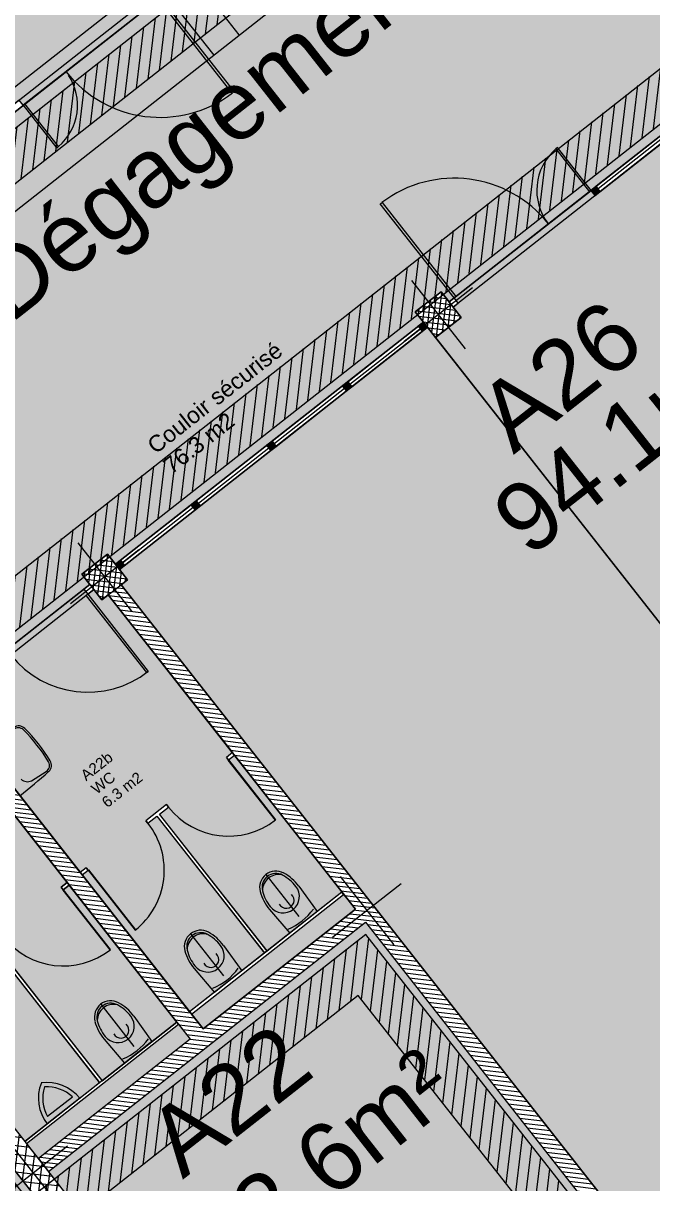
# Model space of a CAD drawing. Header units: metres. Extents: x 2540421 to 2540539, y 1181212 to 1181315.
# Drawn here: x 2540499.53 to 2540505.31, y 1181273.78 to 1181284.43 of the extents above; entities that cross this region are included whole.
import ezdxf
from ezdxf.enums import TextEntityAlignment as Align

# ---------------------------------------------------------------- set-up
doc = ezdxf.new("R2010")
doc.units = ezdxf.units.M
doc.header["$LTSCALE"] = 5080
doc.linetypes.add('STYLE_01', pattern=[0.136032, 0.068016, -0.068016])
doc.layers.get('0').update_dxf_attribs({"lineweight": 20})
for name, color, linetype in [('A1I41---E-(appareils_sanitaires)', 7, 'Continuous'), ('Axe batim.', 7, 'Continuous'), ('Z2-texte', 7, 'Continuous')]:
    doc.layers.add(name, color=color, linetype=linetype)
for name, color, linetype, lineweight in [('CLOISONS', 7, 'Continuous', 20), ('Detection incendie', 7, 'Continuous', 20), ('HEIG-PORTES', 130, 'Continuous', 20), ('HEIG-ROOM', 160, 'Continuous', 20), ('L_GENDE', 7, 'Continuous', 20), ('MURS_ET_PILIERS', 7, 'Continuous', 20), ('PORTES', 7, 'Continuous', 20), ('Surface', 7, 'Continuous', 20), ('TRAITILL_S', 7, 'Continuous', 20), ('TRAME-MUR', 7, 'Continuous', 20), ('Z-contour', 7, 'Continuous', 20), ('Z-couleur', 7, 'Continuous', 20)]:
    doc.layers.add(name, color=color, linetype=linetype, lineweight=lineweight)
doc.styles.add('GENERATED_STYLE_1', font='arial.ttf')
doc.styles.get("Standard").update_dxf_attribs({"font": 'arial.ttf', "height": 63})
pattern_1 = [(173.1665272, (2540473.31468, 1180204.514543), (0.004759362, 0.0397158466), [])]
pattern_2 = [(83.166527, (2540443.393077, 1181174.026504), (-0.04728668, 0.005666615), []), (173.166527, (2540443.393077, 1181174.026504), (-0.005666615, -0.04728668), [])]
pattern_3 = [(83.166527, (2540446.29578, 1180766.048435), (-0.09457336, 0.01133323), [])]

# ---------------------------------------------------------------- blocks, each defined once
blk = doc.blocks.new('A22b_WC_13', base_point=(684.148, 827.037))
at = {"linetype": 'Continuous', "lineweight": 0, "flags": 1}
for tag in ['ROOM_AREA', 'ROOM_PERIM', 'ROOM_WALLS_SURF', 'ROOM_DOORS_SURF', 'ROOM_WINDS_SURF', 'ROOM_BASELEV', 'ROOM_HEIGHT', 'ROOM_NET_AREA', 'ROOM_REDUCED_AREA', 'ROOM_VOLUME']:
    blk.add_attdef(tag, text='', height=2, dxfattribs=at).set_placement((684.148, 826.465), align=Align.BOTTOM_LEFT)
at = {"layer": 'Z2-texte', "style": 'GENERATED_STYLE_1'}
for tag, p in [('ROOM_NAME', (684.148, 826.884)), ('ROOM_NUMBER', (684.148, 826.727)), ('ROOM_CALC_AREA', (684.148, 826.57))]:
    blk.add_attdef(tag, text='', height=0.1, dxfattribs=at).set_placement(p, align=Align.BOTTOM_LEFT)
blk = doc.blocks.new('_Couloir sécurisé_14', base_point=(686.497, 830.438))
at = {"linetype": 'Continuous', "lineweight": 0, "flags": 1}
for tag in ['ROOM_NAME', 'ROOM_AREA', 'ROOM_PERIM', 'ROOM_WALLS_SURF', 'ROOM_DOORS_SURF', 'ROOM_WINDS_SURF', 'ROOM_BASELEV', 'ROOM_HEIGHT', 'ROOM_NET_AREA', 'ROOM_REDUCED_AREA', 'ROOM_VOLUME']:
    blk.add_attdef(tag, text='', height=2, dxfattribs=at).set_placement((686.497, 829.866), align=Align.BOTTOM_LEFT)
at = {"layer": 'Z2-texte', "style": 'GENERATED_STYLE_1'}
for tag, p in [('ROOM_NUMBER', (686.497, 829.973)), ('ROOM_CALC_AREA', (686.497, 829.737))]:
    blk.add_attdef(tag, text='', height=0.15, dxfattribs=at).set_placement(p, align=Align.BOTTOM_LEFT)

msp = doc.modelspace()

# ---------------------------------------------------------------- hatches: boundary and pattern name
at = {"layer": 'CLOISONS', "linetype": 'Continuous', "lineweight": 18}
for points in [[(2540504.79, 1181282.85), (2540504.837, 1181282.887), (2540504.8, 1181282.935), (2540504.753, 1181282.897)], [(2540503.212, 1181281.686), (2540503.164, 1181281.649), (2540503.201, 1181281.602), (2540503.249, 1181281.639)], [(2540502.516, 1181281.139), (2540502.469, 1181281.102), (2540502.506, 1181281.055), (2540502.553, 1181281.092)], [(2540502.469, 1181281.102), (2540502.516, 1181281.139), (2540502.553, 1181281.092), (2540502.506, 1181281.055)], [(2540501.82, 1181280.592), (2540501.773, 1181280.555), (2540501.81, 1181280.508), (2540501.857, 1181280.545)], [(2540501.773, 1181280.555), (2540501.82, 1181280.592), (2540501.857, 1181280.545), (2540501.81, 1181280.508)], [(2540501.124, 1181280.046), (2540501.077, 1181280.009), (2540501.114, 1181279.961), (2540501.161, 1181279.998)], [(2540501.077, 1181280.009), (2540501.124, 1181280.046), (2540501.161, 1181279.998), (2540501.114, 1181279.961)], [(2540500.381, 1181279.462), (2540500.428, 1181279.499), (2540500.465, 1181279.452), (2540500.418, 1181279.414)]]:
    msp.add_hatch(color=256, dxfattribs=at).paths.add_polyline_path(points, flags=0)
at = {"layer": 'Detection incendie', "linetype": 'Continuous', "lineweight": 0}
h = msp.add_hatch(dxfattribs=at)
h.set_pattern_fill('ANSI31', color=161, scale=0.03, angle=38.1665, style=0)
h.set_pattern_definition(pattern_3)
h.paths.add_polyline_path([(2540494.39, 1181280.813), (2540497.278, 1181277.138), (2540512.158, 1181288.833), (2540509.915, 1181291.687), (2540496.858, 1181281.424), (2540496.197, 1181282.265), (2540494.374, 1181280.833)])
h.paths.add_polyline_path([(2540494.936, 1181280.765), (2540497.345, 1181277.7), (2540511.596, 1181288.9), (2540509.848, 1181291.125), (2540496.791, 1181280.862), (2540496.129, 1181281.704)], flags=16)
h = msp.add_hatch(dxfattribs=at)
h.set_pattern_fill('ANSI31', color=2, scale=0.03, angle=38.1665, style=0)
h.set_pattern_definition(pattern_3)
h.paths.add_polyline_path([(2540485.717, 1181285.752), (2540500.519, 1181266.92), (2540501.421, 1181267.629), (2540502.703, 1181265.998), (2540501.941, 1181265.399), (2540504.054, 1181262.711), (2540512.723, 1181269.524), (2540510.618, 1181272.203), (2540506.507, 1181268.972), (2540505.881, 1181269.77), (2540504.204, 1181268.452), (2540504.795, 1181267.699), (2540504.448, 1181267.426), (2540501.504, 1181271.172), (2540504.606, 1181273.611), (2540502.681, 1181276.061), (2540499.579, 1181273.623), (2540488.393, 1181287.855)])
h.paths.add_polyline_path([(2540486.279, 1181285.685), (2540500.586, 1181267.481), (2540501.488, 1181268.19), (2540503.265, 1181265.93), (2540502.503, 1181265.331), (2540504.122, 1181263.272), (2540512.161, 1181269.591), (2540510.55, 1181271.641), (2540506.44, 1181268.411), (2540505.813, 1181269.208), (2540504.765, 1181268.385), (2540505.357, 1181267.632), (2540504.381, 1181266.864), (2540500.942, 1181271.239), (2540504.045, 1181273.678), (2540502.613, 1181275.499), (2540499.512, 1181273.061), (2540488.325, 1181287.293)], flags=16)
at = {"layer": 'TRAME-MUR', "linetype": 'Continuous', "lineweight": 20}
h = msp.add_hatch(dxfattribs=at)
h.set_pattern_fill('ANSI37', color=256, scale=0.015, angle=38.1665, style=0)
h.set_pattern_definition(pattern_2)
h.paths.add_polyline_path([(2540503.323, 1181281.545), (2540503.559, 1181281.73), (2540503.373, 1181281.966), (2540503.137, 1181281.781)], flags=0)
h = msp.add_hatch(dxfattribs=at)
h.set_pattern_fill('ANSI37', color=256, scale=0.015, angle=38.1665, style=0)
h.set_pattern_definition(pattern_2)
h.paths.add_polyline_path([(2540500.257, 1181279.135), (2540500.492, 1181279.32), (2540500.307, 1181279.556), (2540500.071, 1181279.371)], flags=0)
at = {"layer": 'TRAME-MUR', "lineweight": 18}
h = msp.add_hatch(dxfattribs=at)
h.set_pattern_fill('_BRIQUE_CIMENT', color=256, angle=38.1665, style=0, pattern_type=2)
h.set_pattern_definition(pattern_1)
h.paths.add_polyline_path([(2540500.433, 1181279.274), (2540500.315, 1181279.181), (2540504.703, 1181273.599), (2540504.914, 1181273.574)], flags=0)
h = msp.add_hatch(dxfattribs=at)
h.set_pattern_fill('_BRIQUE_CIMENT', color=256, angle=38.1665, style=0, pattern_type=2)
h.set_pattern_definition(pattern_1)
h.paths.add_polyline_path([(2540501.187, 1181275.192), (2540498.941, 1181278.05), (2540498.823, 1181277.957), (2540501.069, 1181275.099)], flags=0)
h = msp.add_hatch(dxfattribs=at)
h.set_pattern_fill('_BETON_ARME', color=256, angle=38.1665, style=0, pattern_type=2)
h.set_pattern_definition([(83.166527, (2540473.31468, 1180204.51454), (-0.0794316915, 0.0095187237), []), (173.166527, (2540473.31468, 1180204.51454), (0.0095187237, 0.0794316915), [])])
h.paths.add_polyline_path([(2540497.217, 1181277.127), (2540497.028, 1181276.979), (2540500.007, 1181273.19), (2540500.196, 1181273.338)], flags=0)
h = msp.add_hatch(dxfattribs=at)
h.set_pattern_fill('_BRIQUE_CIMENT', color=256, angle=38.1665, style=0, pattern_type=2)
h.set_pattern_definition(pattern_1)
h.paths.add_polyline_path([(2540502.586, 1181276.292), (2540499.674, 1181274.002), (2540499.766, 1181273.884), (2540502.679, 1181276.174)], flags=0)
at = {"layer": 'Z-couleur', "linetype": 'Continuous', "lineweight": 20, "true_color": 0xffd1ff}
for points in [[(2540497.838, 1181282.576), (2540490.855, 1181291.46), (2540493.796, 1181293.771), (2540493.922, 1181293.61), (2540494.056, 1181293.715), (2540493.929, 1181293.876), (2540496.87, 1181296.187), (2540503.853, 1181287.303), (2540503.794, 1181287.257), (2540503.868, 1181287.163), (2540501.037, 1181284.938), (2540500.963, 1181285.032), (2540500.727, 1181284.847), (2540500.802, 1181284.753), (2540500.754, 1181284.715), (2540500.791, 1181284.668), (2540499.533, 1181283.68), (2540499.496, 1181283.727), (2540497.971, 1181282.528), (2540497.897, 1181282.622)], [(2540506.561, 1181269.463), (2540503.935, 1181272.804), (2540504.914, 1181273.574), (2540500.433, 1181279.274), (2540500.492, 1181279.32), (2540500.418, 1181279.414), (2540503.249, 1181281.639), (2540503.312, 1181281.559), (2540506.938, 1181276.945), (2540507.174, 1181277.131), (2540506.988, 1181277.367), (2540506.752, 1181277.181), (2540503.323, 1181281.545), (2540503.559, 1181281.73), (2540503.522, 1181281.777), (2540503.484, 1181281.824), (2540503.532, 1181281.862), (2540503.495, 1181281.909), (2540504.753, 1181282.897), (2540504.79, 1181282.85), (2540506.315, 1181284.049), (2540506.389, 1181283.955), (2540506.448, 1181284.001), (2540513.554, 1181274.96)]]:
    msp.add_hatch(color=7, dxfattribs=at).paths.add_polyline_path(points)
at = {"layer": 'Z-couleur', "linetype": 'Continuous', "lineweight": 20}
for color, points in [(2, [(2540494.922, 1181279.902), (2540494.993, 1181279.958), (2540494.918, 1181280.052), (2540497.772, 1181282.295), (2540497.847, 1181282.201), (2540498.082, 1181282.386), (2540498.008, 1181282.481), (2540500.839, 1181284.705), (2540500.913, 1181284.611), (2540501.149, 1181284.796), (2540501.074, 1181284.891), (2540503.905, 1181287.115), (2540503.979, 1181287.021), (2540504.215, 1181287.206), (2540504.141, 1181287.301), (2540506.971, 1181289.525), (2540507.045, 1181289.431), (2540507.281, 1181289.616), (2540507.207, 1181289.711), (2540509.841, 1181291.781), (2540509.915, 1181291.687), (2540510.104, 1181291.835), (2540511.154, 1181290.498), (2540511.217, 1181290.548), (2540512.329, 1181289.132), (2540512.266, 1181289.083), (2540512.328, 1181289.004), (2540512.14, 1181288.856), (2540512.214, 1181288.762), (2540509.58, 1181286.692), (2540509.506, 1181286.786), (2540509.27, 1181286.601), (2540509.344, 1181286.506), (2540509.297, 1181286.469), (2540506.514, 1181284.282), (2540506.44, 1181284.376), (2540506.204, 1181284.191), (2540506.278, 1181284.096), (2540503.447, 1181281.872), (2540503.373, 1181281.966), (2540503.137, 1181281.781), (2540503.212, 1181281.686), (2540500.381, 1181279.462), (2540500.307, 1181279.556), (2540500.071, 1181279.371), (2540500.145, 1181279.276), (2540499.119, 1181278.47), (2540497.291, 1181277.033), (2540497.217, 1181277.127), (2540497.146, 1181277.072), (2540497.085, 1181277.15), (2540497.037, 1181277.113), (2540495.925, 1181278.529), (2540495.972, 1181278.566)]), (40, [(2540498.956, 1181278.03), (2540499.29, 1181278.293), (2540499.176, 1181278.438), (2540499.42, 1181278.63), (2540499.383, 1181278.677), (2540500.09, 1181279.233), (2540500.127, 1181279.186), (2540500.182, 1181279.229), (2540500.257, 1181279.135), (2540500.315, 1181279.181), (2540501.456, 1181277.731), (2540501.401, 1181277.687), (2540501.419, 1181277.664), (2540501.474, 1181277.707), (2540502.463, 1181276.449), (2540501.775, 1181275.908), (2540500.786, 1181277.166), (2540500.869, 1181277.231), (2540500.85, 1181277.255), (2540500.662, 1181277.106), (2540500.68, 1181277.083), (2540500.763, 1181277.148), (2540501.751, 1181275.89), (2540501.063, 1181275.349), (2540500.075, 1181276.607), (2540500.13, 1181276.65), (2540500.111, 1181276.674), (2540500.056, 1181276.631)]), (40, [(2540499.55, 1181274.159), (2540500.236, 1181274.699), (2540499.229, 1181275.98), (2540499.333, 1181276.062), (2540499.351, 1181276.038), (2540499.271, 1181275.975), (2540500.259, 1181274.717), (2540500.945, 1181275.256), (2540499.957, 1181276.514), (2540499.902, 1181276.471), (2540499.883, 1181276.495), (2540499.938, 1181276.538), (2540498.838, 1181277.937), (2540498.504, 1181277.675), (2540498.39, 1181277.82), (2540498.091, 1181277.585), (2540498.054, 1181277.633), (2540497.346, 1181277.076), (2540497.383, 1181277.029), (2540497.328, 1181276.986)]), (131, [(2540499.766, 1181273.884), (2540502.679, 1181276.174), (2540504.703, 1181273.599), (2540501.79, 1181271.309), (2540501.357, 1181271.86), (2540501.365, 1181271.866), (2540501.341, 1181271.897), (2540501.144, 1181271.743), (2540500.032, 1181273.158), (2540500.228, 1181273.313), (2540500.204, 1181273.344), (2540500.196, 1181273.338)])]:
    msp.add_hatch(color=color, dxfattribs=at).paths.add_polyline_path(points)
h = msp.add_hatch(color=2, dxfattribs=at)
h.paths.add_polyline_path([(2540484.714, 1181286.773), (2540486.203, 1181284.878), (2540486.455, 1181285.076), (2540486.64, 1181284.84), (2540486.404, 1181284.655), (2540486.219, 1181284.891), (2540486.203, 1181284.878), (2540491.765, 1181277.802), (2540492.016, 1181278), (2540492.201, 1181277.764), (2540491.966, 1181277.579), (2540491.78, 1181277.815), (2540491.765, 1181277.802), (2540491.95, 1181277.566), (2540491.895, 1181277.523), (2540494.119, 1181274.693), (2540494.426, 1181274.934), (2540494.611, 1181274.698), (2540494.376, 1181274.512), (2540494.19, 1181274.748), (2540494.175, 1181274.736), (2540495.843, 1181272.613), (2540496.094, 1181272.811), (2540499.617, 1181268.33), (2540499.381, 1181268.144), (2540499.196, 1181268.38), (2540499.313, 1181268.473), (2540496.162, 1181272.482), (2540496.044, 1181272.39), (2540495.859, 1181272.626), (2540495.844, 1181272.612), (2540500.477, 1181266.717), (2540501.421, 1181267.458), (2540502.41, 1181266.2), (2540504.32, 1181267.702), (2540497.028, 1181276.979), (2540497.099, 1181277.035), (2540494.875, 1181279.865), (2540494.804, 1181279.81), (2540487.568, 1181289.016)])
h.paths.add_polyline_path([(2540497.459, 1181273.502), (2540497.695, 1181273.687), (2540501.032, 1181269.442), (2540500.796, 1181269.257)], flags=16)
h = msp.add_hatch(color=131, dxfattribs=at)
h.paths.add_polyline_path([(2540499.674, 1181274.002), (2540499.565, 1181274.14), (2540500.961, 1181275.237), (2540501.069, 1181275.099)])
h.paths.add_polyline_path([(2540501.187, 1181275.192), (2540501.079, 1181275.329), (2540502.478, 1181276.429), (2540502.586, 1181276.292)])

# ---------------------------------------------------------------- linework, layer by layer
at = {"layer": 'A1I41---E-(appareils_sanitaires)', "lineweight": 18}
for p, q in [((2540499.61, 1181277.472), (2540499.745, 1181277.558)), ((2540501.763, 1181276.611), (2540502.067, 1181276.224)), ((2540502.066, 1181276.503), (2540502.235, 1181276.27)), ((2540501.796, 1181276.291), (2540501.983, 1181276.072)), ((2540501.071, 1181276.067), (2540501.375, 1181275.68)), ((2540501.374, 1181275.96), (2540501.543, 1181275.726)), ((2540501.104, 1181275.747), (2540501.291, 1181275.528)), ((2540500.246, 1181275.419), (2540500.55, 1181275.032)), ((2540500.549, 1181275.311), (2540500.717, 1181275.077)), ((2540500.279, 1181275.098), (2540500.466, 1181274.879)), ((2540499.988, 1181274.567), (2540499.758, 1181274.387))]:
    msp.add_line(p, q, dxfattribs=at)
for centre, radius, start, end in [((2540499.49, 1181277.894), 0.065, 45.1106, 134.1851), ((2540499.492, 1181277.897), 0.0796, 45.1106, 124.3308), ((2540498.447, 1181276.847), 1.543, 31.2224, 45.1106), ((2540498.447, 1181276.847), 1.561, 31.2224, 45.1106), ((2540499.711, 1181277.613), 0.065, 302.148, 31.2224), ((2540499.714, 1181277.615), 0.0796, 312.0023, 31.2224), ((2540496.321, 1181281.383), 5.149, 308.1665, 312.0023), ((2540499.573, 1181277.548), 0.0839, 226.3549, 295.6465), ((2540501.856, 1181276.493), 0.15, 61.552, 194.781), ((2540501.856, 1181276.493), 0.128, 61.552, 194.781), ((2540501.881, 1181276.462), 0.149, 77.3207, 179.0124), ((2540501.727, 1181276.256), 0.398, 38.1665, 61.552), ((2540501.727, 1181276.256), 0.42, 36.1211, 61.552), ((2540502.117, 1181276.562), 0.42, 194.781, 220.2119), ((2540502.117, 1181276.562), 0.398, 194.781, 218.1665), ((2540501.922, 1181276.409), 0.15, 218.1665, 38.1665), ((2540501.95, 1181276.374), 0.0728, 207.7291, 48.7401), ((2540501.763, 1181276.611), 0.541, 292.2211, 324.1119), ((2540501.164, 1181275.949), 0.15, 61.552, 194.781), ((2540501.164, 1181275.949), 0.128, 61.552, 194.781), ((2540501.189, 1181275.918), 0.149, 77.3207, 179.0124), ((2540501.035, 1181275.712), 0.398, 38.1665, 61.552), ((2540501.035, 1181275.712), 0.42, 36.1211, 61.552), ((2540501.425, 1181276.018), 0.42, 194.781, 220.2119), ((2540501.425, 1181276.018), 0.398, 194.781, 218.1665), ((2540501.23, 1181275.865), 0.15, 218.1665, 38.1665), ((2540501.258, 1181275.83), 0.0728, 207.7291, 48.7401), ((2540501.071, 1181276.067), 0.541, 292.2211, 324.1119), ((2540500.338, 1181275.301), 0.15, 61.552, 194.781), ((2540500.338, 1181275.301), 0.128, 61.552, 194.781), ((2540500.363, 1181275.269), 0.149, 77.3207, 179.0124), ((2540500.21, 1181275.063), 0.398, 38.1665, 61.552), ((2540500.21, 1181275.063), 0.42, 36.1211, 61.552), ((2540500.405, 1181275.216), 0.15, 218.1665, 38.1665), ((2540500.599, 1181275.369), 0.42, 194.781, 220.2119), ((2540500.599, 1181275.369), 0.398, 194.781, 218.1665), ((2540500.432, 1181275.181), 0.0728, 207.7291, 48.7401), ((2540500.246, 1181275.419), 0.541, 292.2211, 324.1119), ((2540500.053, 1181274.555), 0.38, 158.1665, 218.1665), ((2540499.754, 1181274.32), 0.38, 38.1665, 98.1665), ((2540500.053, 1181274.555), 0.34, 162.1519, 209.7076), ((2540499.754, 1181274.32), 0.34, 46.6254, 94.1812)]:
    msp.add_arc(centre, radius, start, end, dxfattribs=at)
at = {"layer": 'Axe batim.', "color": 250, "linetype": 'Continuous', "lineweight": 0}
for p, q in [((2540503.663, 1181282.003), (2540503.034, 1181281.508)), ((2540503.101, 1181282.07), (2540503.595, 1181281.441)), ((2540500.035, 1181279.66), (2540500.529, 1181279.031)), ((2540500.596, 1181279.593), (2540499.967, 1181279.098)), ((2540502.445, 1181276.594), (2540502.939, 1181275.965)), ((2540503.006, 1181276.526), (2540502.377, 1181276.032)), ((2540499.94, 1181274.116), (2540499.311, 1181273.622)), ((2540499.378, 1181274.184), (2540499.873, 1181273.555))]:
    msp.add_line(p, q, dxfattribs=at)
at = {"layer": 'CLOISONS', "linetype": 'Continuous', "lineweight": 18}
for p, q in [((2540505.492, 1181283.478), (2540504.8, 1181282.935)), ((2540505.51, 1181283.455), (2540504.818, 1181282.911)), ((2540505.529, 1181283.431), (2540504.837, 1181282.887)), ((2540504.753, 1181282.897), (2540504.8, 1181282.935)), ((2540504.8, 1181282.935), (2540504.753, 1181282.897)), ((2540504.765, 1181282.882), (2540504.753, 1181282.897)), ((2540504.753, 1181282.897), (2540504.79, 1181282.85)), ((2540504.79, 1181282.85), (2540504.765, 1181282.882)), ((2540504.837, 1181282.887), (2540504.79, 1181282.85)), ((2540504.79, 1181282.85), (2540504.837, 1181282.887)), ((2540504.8, 1181282.935), (2540504.806, 1181282.927)), ((2540504.837, 1181282.887), (2540504.8, 1181282.935)), ((2540504.831, 1181282.895), (2540504.837, 1181282.887)), ((2540503.212, 1181281.686), (2540503.164, 1181281.649)), ((2540503.249, 1181281.639), (2540503.212, 1181281.686)), ((2540502.516, 1181281.139), (2540503.164, 1181281.649)), ((2540502.534, 1181281.116), (2540503.183, 1181281.626)), ((2540502.553, 1181281.092), (2540503.201, 1181281.602)), ((2540503.164, 1181281.649), (2540503.201, 1181281.602)), ((2540503.201, 1181281.602), (2540503.249, 1181281.639)), ((2540502.516, 1181281.139), (2540502.469, 1181281.102)), ((2540502.469, 1181281.102), (2540502.516, 1181281.139)), ((2540502.553, 1181281.092), (2540502.516, 1181281.139)), ((2540502.516, 1181281.139), (2540502.553, 1181281.092)), ((2540501.82, 1181280.592), (2540502.469, 1181281.102)), ((2540501.838, 1181280.569), (2540502.487, 1181281.079)), ((2540501.857, 1181280.545), (2540502.506, 1181281.055)), ((2540502.469, 1181281.102), (2540502.506, 1181281.055)), ((2540502.506, 1181281.055), (2540502.469, 1181281.102)), ((2540502.506, 1181281.055), (2540502.553, 1181281.092)), ((2540502.553, 1181281.092), (2540502.506, 1181281.055)), ((2540501.124, 1181280.046), (2540501.773, 1181280.555)), ((2540501.143, 1181280.022), (2540501.791, 1181280.532)), ((2540501.161, 1181279.998), (2540501.81, 1181280.508)), ((2540501.82, 1181280.592), (2540501.773, 1181280.555)), ((2540501.773, 1181280.555), (2540501.82, 1181280.592)), ((2540501.773, 1181280.555), (2540501.81, 1181280.508)), ((2540501.81, 1181280.508), (2540501.773, 1181280.555)), ((2540501.81, 1181280.508), (2540501.857, 1181280.545)), ((2540501.857, 1181280.545), (2540501.81, 1181280.508)), ((2540501.857, 1181280.545), (2540501.82, 1181280.592)), ((2540501.82, 1181280.592), (2540501.857, 1181280.545)), ((2540500.428, 1181279.499), (2540501.077, 1181280.009)), ((2540500.447, 1181279.475), (2540501.096, 1181279.985)), ((2540500.465, 1181279.452), (2540501.114, 1181279.961)), ((2540501.124, 1181280.046), (2540501.077, 1181280.009)), ((2540501.077, 1181280.009), (2540501.124, 1181280.046)), ((2540501.077, 1181280.009), (2540501.114, 1181279.961)), ((2540501.114, 1181279.961), (2540501.077, 1181280.009)), ((2540501.114, 1181279.961), (2540501.161, 1181279.998)), ((2540501.161, 1181279.998), (2540501.114, 1181279.961)), ((2540501.161, 1181279.998), (2540501.124, 1181280.046)), ((2540501.124, 1181280.046), (2540501.161, 1181279.998)), ((2540500.381, 1181279.462), (2540500.428, 1181279.499)), ((2540500.418, 1181279.414), (2540500.381, 1181279.462)), ((2540500.465, 1181279.452), (2540500.418, 1181279.414)), ((2540500.428, 1181279.499), (2540500.465, 1181279.452)), ((2540501.456, 1181277.731), (2540501.401, 1181277.687)), ((2540501.474, 1181277.707), (2540501.456, 1181277.731)), ((2540501.419, 1181277.664), (2540501.401, 1181277.687)), ((2540501.407, 1181277.679), (2540501.401, 1181277.687)), ((2540501.401, 1181277.687), (2540501.419, 1181277.664)), ((2540501.419, 1181277.664), (2540501.413, 1181277.672)), ((2540501.419, 1181277.664), (2540501.474, 1181277.707)), ((2540500.85, 1181277.255), (2540500.662, 1181277.106)), ((2540500.786, 1181277.166), (2540500.869, 1181277.231)), ((2540500.869, 1181277.231), (2540500.85, 1181277.255)), ((2540500.856, 1181277.247), (2540500.85, 1181277.255)), ((2540500.85, 1181277.255), (2540500.869, 1181277.231)), ((2540500.869, 1181277.231), (2540500.863, 1181277.239)), ((2540500.68, 1181277.083), (2540500.662, 1181277.106)), ((2540500.668, 1181277.099), (2540500.662, 1181277.106)), ((2540500.662, 1181277.106), (2540500.68, 1181277.083)), ((2540500.68, 1181277.083), (2540500.674, 1181277.091)), ((2540500.68, 1181277.083), (2540500.763, 1181277.148)), ((2540500.763, 1181277.148), (2540501.751, 1181275.891)), ((2540501.774, 1181275.909), (2540500.786, 1181277.166)), ((2540500.111, 1181276.674), (2540500.056, 1181276.631)), ((2540500.13, 1181276.65), (2540500.111, 1181276.674)), ((2540500.117, 1181276.666), (2540500.111, 1181276.674)), ((2540500.111, 1181276.674), (2540500.13, 1181276.65)), ((2540500.13, 1181276.65), (2540500.124, 1181276.658)), ((2540500.056, 1181276.631), (2540500.075, 1181276.607)), ((2540500.075, 1181276.607), (2540500.13, 1181276.65)), ((2540499.938, 1181276.538), (2540499.883, 1181276.495)), ((2540499.902, 1181276.471), (2540499.883, 1181276.495)), ((2540499.889, 1181276.487), (2540499.883, 1181276.495)), ((2540499.883, 1181276.495), (2540499.902, 1181276.471)), ((2540499.902, 1181276.471), (2540499.896, 1181276.479)), ((2540499.902, 1181276.471), (2540499.957, 1181276.514)), ((2540499.957, 1181276.514), (2540499.938, 1181276.538)), ((2540499.229, 1181275.98), (2540500.235, 1181274.699)), ((2540500.259, 1181274.718), (2540499.271, 1181275.975))]:
    msp.add_line(p, q, dxfattribs=at)
at = {"layer": 'CLOISONS', "lineweight": 18}
for p, q in [((2540503.249, 1181281.639), (2540503.212, 1181281.686)), ((2540500.418, 1181279.414), (2540500.381, 1181279.462)), ((2540502.463, 1181276.449), (2540501.063, 1181275.349)), ((2540502.478, 1181276.429), (2540502.463, 1181276.449)), ((2540501.079, 1181275.329), (2540502.478, 1181276.429)), ((2540502.235, 1181276.27), (2540501.983, 1181276.072)), ((2540501.543, 1181275.726), (2540501.291, 1181275.528)), ((2540501.063, 1181275.349), (2540501.079, 1181275.329)), ((2540500.945, 1181275.256), (2540499.55, 1181274.159)), ((2540499.565, 1181274.14), (2540500.961, 1181275.237)), ((2540500.961, 1181275.237), (2540500.945, 1181275.256)), ((2540500.717, 1181275.077), (2540500.466, 1181274.879)), ((2540500.053, 1181274.555), (2540499.754, 1181274.32)), ((2540499.55, 1181274.159), (2540499.565, 1181274.14)), ((2540499.674, 1181274.002), (2540499.766, 1181273.884))]:
    msp.add_line(p, q, dxfattribs=at)
at = {"layer": 'CLOISONS', "color": 9, "linetype": 'Continuous', "lineweight": 18}
for p, q in [((2540501.751, 1181275.891), (2540501.774, 1181275.909)), ((2540500.235, 1181274.699), (2540500.259, 1181274.718))]:
    msp.add_line(p, q, dxfattribs=at)
at = {"layer": 'Detection incendie', "color": 161, "linetype": 'Continuous', "lineweight": 20, "flags": 128}
for points in [[(2540494.39, 1181280.813), (2540497.278, 1181277.138), (2540512.158, 1181288.833), (2540509.915, 1181291.687), (2540496.858, 1181281.424), (2540496.197, 1181282.265), (2540494.374, 1181280.833), (2540494.39, 1181280.813)], [(2540494.936, 1181280.765), (2540497.345, 1181277.7), (2540511.596, 1181288.9), (2540509.848, 1181291.125), (2540496.791, 1181280.862), (2540496.129, 1181281.704)]]:
    msp.add_lwpolyline(points, close=True, dxfattribs=at)
at = {"layer": 'Detection incendie', "color": 2, "linetype": 'Continuous', "lineweight": 20, "flags": 128}
msp.add_lwpolyline([(2540485.717, 1181285.752), (2540500.519, 1181266.92), (2540501.421, 1181267.629), (2540502.703, 1181265.998), (2540501.941, 1181265.399), (2540504.054, 1181262.711), (2540512.723, 1181269.524), (2540510.618, 1181272.203), (2540506.507, 1181268.972), (2540505.881, 1181269.77), (2540504.204, 1181268.452), (2540504.795, 1181267.699), (2540504.448, 1181267.426), (2540501.504, 1181271.172), (2540504.606, 1181273.611), (2540502.681, 1181276.061), (2540499.579, 1181273.623), (2540488.393, 1181287.855), (2540485.717, 1181285.752)], dxfattribs=at)
msp.add_lwpolyline([(2540486.279, 1181285.685), (2540500.586, 1181267.481), (2540501.488, 1181268.19), (2540503.265, 1181265.93), (2540502.503, 1181265.331), (2540504.122, 1181263.272), (2540512.161, 1181269.591), (2540510.55, 1181271.641), (2540506.44, 1181268.411), (2540505.813, 1181269.208), (2540504.765, 1181268.385), (2540505.357, 1181267.632), (2540504.381, 1181266.864), (2540500.942, 1181271.239), (2540504.045, 1181273.678), (2540502.613, 1181275.499), (2540499.512, 1181273.061), (2540488.325, 1181287.293)], close=True, dxfattribs=at)
at = {"layer": 'HEIG-PORTES', "linetype": 'Continuous', "lineweight": 20}
for p, q in [((2540501.455, 1181283.791), (2540500.776, 1181284.656)), ((2540500.791, 1181284.668), (2540501.471, 1181283.803)), ((2540499.858, 1181283.299), (2540499.549, 1181283.692)), ((2540499.533, 1181283.68), (2540499.842, 1181283.286)), ((2540499.842, 1181283.286), (2540499.858, 1181283.299)), ((2540504.444, 1181283.291), (2540504.428, 1181283.278)), ((2540504.428, 1181283.278), (2540504.737, 1181282.885)), ((2540504.753, 1181282.897), (2540504.444, 1181283.291)), ((2540504.737, 1181282.885), (2540504.753, 1181282.897)), ((2540502.815, 1181282.774), (2540502.831, 1181282.786)), ((2540503.495, 1181281.909), (2540502.815, 1181282.774)), ((2540502.831, 1181282.786), (2540503.51, 1181281.921)), ((2540503.51, 1181281.921), (2540503.495, 1181281.909))]:
    msp.add_line(p, q, dxfattribs=at)
at = {"layer": 'HEIG-PORTES', "linetype": 'Continuous', "lineweight": 18}
for p, q in [((2540500.112, 1181279.173), (2540500.668, 1181278.466)), ((2540500.127, 1181279.186), (2540500.683, 1181278.478))]:
    msp.add_line(p, q, dxfattribs=at)
at = {"layer": 'HEIG-PORTES', "flags": 128}
msp.add_lwpolyline([(2540500.668, 1181278.466), (2540500.683, 1181278.478)], dxfattribs=at)
at = {"layer": 'HEIG-PORTES', "linetype": 'Continuous', "lineweight": 20}
for centre, radius, start, end in [((2540499.533, 1181283.68), 0.5, 310.4571, 33.5775), ((2540500.791, 1181284.668), 1.1, 218.1665, 307.2681), ((2540504.753, 1181282.897), 0.5, 130.4571, 218.1665), ((2540503.495, 1181281.909), 1.1, 38.1665, 127.2681)]:
    msp.add_arc(centre, radius, start, end, dxfattribs=at)
at = {"layer": 'HEIG-PORTES', "linetype": 'Continuous', "lineweight": 18}
msp.add_arc((2540500.127, 1181279.186), 0.9, 218.1665, 308.1665, dxfattribs=at)
at = {"layer": 'HEIG-ROOM', "flags": 128}
for points in [[(2540497.971, 1181282.528), (2540497.897, 1181282.622), (2540497.838, 1181282.576), (2540490.843, 1181291.476), (2540496.857, 1181296.203), (2540503.853, 1181287.303), (2540503.794, 1181287.257), (2540503.868, 1181287.163), (2540501.037, 1181284.938), (2540500.963, 1181285.032), (2540500.727, 1181284.847), (2540500.802, 1181284.753)], [(2540488.328, 1181288.049), (2540485.474, 1181285.806), (2540491.95, 1181277.566), (2540491.895, 1181277.523), (2540494.119, 1181274.693), (2540494.175, 1181274.736), (2540495.843, 1181272.613), (2540496.094, 1181272.811), (2540496.28, 1181272.575), (2540497.695, 1181273.687), (2540501.032, 1181269.442), (2540500.796, 1181269.257), (2540499.152, 1181271.348), (2540498.142, 1181270.206), (2540499.617, 1181268.33), (2540499.365, 1181268.132), (2540500.477, 1181266.717), (2540501.421, 1181267.458), (2540502.41, 1181266.2), (2540504.32, 1181267.702), (2540497.028, 1181276.979), (2540497.099, 1181277.035), (2540494.875, 1181279.865), (2540494.804, 1181279.81)], [(2540506.448, 1181284.001), (2540506.389, 1181283.955), (2540506.315, 1181284.049), (2540503.484, 1181281.824), (2540503.559, 1181281.73), (2540503.323, 1181281.545), (2540503.249, 1181281.639), (2540500.418, 1181279.414), (2540500.492, 1181279.32), (2540500.433, 1181279.274), (2540504.914, 1181273.574), (2540503.935, 1181272.804), (2540506.561, 1181269.463), (2540513.554, 1181274.96)], [(2540501.187, 1181275.192), (2540502.586, 1181276.292), (2540500.315, 1181279.181), (2540500.257, 1181279.135), (2540500.182, 1181279.229), (2540499.176, 1181278.438), (2540499.29, 1181278.293), (2540498.956, 1181278.03)], [(2540497.328, 1181276.986), (2540498.39, 1181277.82), (2540498.504, 1181277.675), (2540498.838, 1181277.937), (2540501.069, 1181275.099), (2540499.674, 1181274.002)], [(2540502.679, 1181276.174), (2540504.703, 1181273.599), (2540501.79, 1181271.309), (2540499.766, 1181273.884)]]:
    msp.add_lwpolyline(points, close=True, dxfattribs=at)
msp.add_lwpolyline([(2540500.839, 1181284.705), (2540498.008, 1181282.481), (2540498.082, 1181282.386), (2540497.847, 1181282.201), (2540497.772, 1181282.295), (2540494.918, 1181280.052), (2540494.993, 1181279.958), (2540494.922, 1181279.902), (2540497.146, 1181277.072), (2540497.217, 1181277.127), (2540497.291, 1181277.033), (2540500.145, 1181279.276), (2540500.071, 1181279.371), (2540500.307, 1181279.556), (2540500.381, 1181279.462), (2540503.212, 1181281.686), (2540503.137, 1181281.781), (2540503.373, 1181281.966), (2540503.447, 1181281.872), (2540506.278, 1181284.096)], dxfattribs=at)
at = {"layer": 'MURS_ET_PILIERS', "lineweight": 18}
for p, q in [((2540504.914, 1181273.574), (2540500.433, 1181279.274)), ((2540500.315, 1181279.181), (2540502.586, 1181276.292)), ((2540501.187, 1181275.192), (2540498.941, 1181278.05)), ((2540498.823, 1181277.957), (2540501.069, 1181275.099)), ((2540500.196, 1181273.338), (2540497.217, 1181277.127)), ((2540497.028, 1181276.979), (2540500.007, 1181273.19)), ((2540502.586, 1181276.292), (2540501.187, 1181275.192)), ((2540499.766, 1181273.884), (2540502.679, 1181276.174)), ((2540502.679, 1181276.174), (2540504.703, 1181273.599)), ((2540501.069, 1181275.099), (2540499.674, 1181274.002))]:
    msp.add_line(p, q, dxfattribs=at)
at = {"layer": 'MURS_ET_PILIERS', "lineweight": 18, "flags": 128}
for points in [[(2540503.323, 1181281.545), (2540503.559, 1181281.73), (2540503.373, 1181281.966), (2540503.137, 1181281.781)], [(2540500.257, 1181279.135), (2540500.492, 1181279.32), (2540500.307, 1181279.556), (2540500.071, 1181279.371)]]:
    msp.add_lwpolyline(points, close=True, dxfattribs=at)
at = {"layer": 'PORTES', "linetype": 'Continuous', "lineweight": 18}
for p, q in [((2540503.495, 1181281.909), (2540503.447, 1181281.872)), ((2540503.507, 1181281.893), (2540503.495, 1181281.909)), ((2540503.532, 1181281.862), (2540503.507, 1181281.893)), ((2540503.447, 1181281.872), (2540503.454, 1181281.864)), ((2540503.478, 1181281.832), (2540503.484, 1181281.824)), ((2540503.484, 1181281.824), (2540503.532, 1181281.862)), ((2540500.096, 1181279.225), (2540500.09, 1181279.233)), ((2540500.09, 1181279.233), (2540500.127, 1181279.186)), ((2540500.127, 1181279.186), (2540500.121, 1181279.194)), ((2540501.415, 1181277.661), (2540501.848, 1181277.11)), ((2540501.419, 1181277.664), (2540501.852, 1181277.113)), ((2540500.134, 1181276.653), (2540500.566, 1181276.103)), ((2540500.13, 1181276.65), (2540500.562, 1181276.1)), ((2540499.898, 1181276.468), (2540500.33, 1181275.918)), ((2540499.902, 1181276.471), (2540500.334, 1181275.921))]:
    msp.add_line(p, q, dxfattribs=at)
at = {"layer": 'PORTES', "lineweight": 18}
for p, q in [((2540503.447, 1181281.872), (2540503.484, 1181281.824)), ((2540500.145, 1181279.276), (2540500.09, 1181279.233)), ((2540500.09, 1181279.233), (2540500.127, 1181279.186)), ((2540500.127, 1181279.186), (2540500.182, 1181279.229))]:
    msp.add_line(p, q, dxfattribs=at)
at = {"layer": 'PORTES', "linetype": 'Continuous', "lineweight": 18}
for centre, start, end in [((2540501.419, 1181277.664), 218.1665, 308.1665), ((2540500.13, 1181276.65), 308.1665, 38.1665), ((2540499.902, 1181276.471), 218.1665, 308.1665)]:
    msp.add_arc(centre, 0.7, start, end, dxfattribs=at)
at = {"layer": 'TRAITILL_S', "color": 7, "linetype": 'STYLE_01', "lineweight": 20}
for p, q in [((2540492.021, 1181278.004), (2540509.73, 1181291.922)), ((2540491.966, 1181277.579), (2540509.915, 1181291.687)), ((2540492.184, 1181276.987), (2540510.474, 1181291.363))]:
    msp.add_line(p, q, dxfattribs=at)
at = {"layer": 'TRAITILL_S', "lineweight": 18}
for p, q in [((2540501.519, 1181284.325), (2540501.149, 1181284.796)), ((2540500.913, 1181284.611), (2540501.284, 1181284.139))]:
    msp.add_line(p, q, dxfattribs=at)
at = {"layer": 'Z-contour', "linetype": 'Continuous', "lineweight": 20, "flags": 128}
for points in [[(2540497.838, 1181282.576), (2540490.855, 1181291.46), (2540493.796, 1181293.771), (2540493.922, 1181293.61), (2540494.056, 1181293.715), (2540493.929, 1181293.876), (2540496.87, 1181296.187), (2540503.853, 1181287.303), (2540503.794, 1181287.257), (2540503.868, 1181287.163), (2540501.037, 1181284.938), (2540500.963, 1181285.032), (2540500.727, 1181284.847), (2540500.802, 1181284.753), (2540500.754, 1181284.715), (2540500.791, 1181284.668), (2540499.533, 1181283.68), (2540499.496, 1181283.727), (2540497.971, 1181282.528), (2540497.897, 1181282.622), (2540497.838, 1181282.576)], [(2540506.561, 1181269.463), (2540503.935, 1181272.804), (2540504.914, 1181273.574), (2540500.433, 1181279.274), (2540500.492, 1181279.32), (2540500.418, 1181279.414), (2540503.249, 1181281.639), (2540503.312, 1181281.559), (2540506.938, 1181276.945), (2540507.174, 1181277.131), (2540506.988, 1181277.367), (2540506.752, 1181277.181), (2540503.323, 1181281.545), (2540503.559, 1181281.73), (2540503.522, 1181281.777), (2540503.484, 1181281.824), (2540503.532, 1181281.862), (2540503.495, 1181281.909), (2540504.753, 1181282.897), (2540504.79, 1181282.85), (2540506.315, 1181284.049), (2540506.389, 1181283.955), (2540506.448, 1181284.001), (2540513.554, 1181274.96)], [(2540499.55, 1181274.159), (2540500.236, 1181274.699), (2540499.229, 1181275.98), (2540499.333, 1181276.062), (2540499.351, 1181276.038), (2540499.271, 1181275.975), (2540500.259, 1181274.717), (2540500.945, 1181275.256), (2540499.957, 1181276.514), (2540499.902, 1181276.471), (2540499.883, 1181276.495), (2540499.938, 1181276.538), (2540498.838, 1181277.937), (2540498.504, 1181277.675), (2540498.39, 1181277.82), (2540498.091, 1181277.585), (2540498.054, 1181277.633), (2540497.346, 1181277.076), (2540497.383, 1181277.029), (2540497.328, 1181276.986), (2540499.55, 1181274.159)], [(2540501.187, 1181275.192), (2540501.079, 1181275.329), (2540502.478, 1181276.429), (2540502.586, 1181276.292), (2540501.187, 1181275.192)], [(2540499.766, 1181273.884), (2540502.679, 1181276.174), (2540504.703, 1181273.599), (2540501.79, 1181271.309), (2540501.357, 1181271.86), (2540501.365, 1181271.866), (2540501.341, 1181271.897), (2540501.144, 1181271.743), (2540500.032, 1181273.158), (2540500.228, 1181273.313), (2540500.204, 1181273.344), (2540500.196, 1181273.338), (2540499.766, 1181273.884)], [(2540499.674, 1181274.002), (2540499.565, 1181274.14), (2540500.961, 1181275.237), (2540501.069, 1181275.099), (2540499.674, 1181274.002)]]:
    msp.add_lwpolyline(points, close=True, dxfattribs=at)
for points in [[(2540504.32, 1181267.702), (2540497.028, 1181276.979), (2540497.099, 1181277.035), (2540494.875, 1181279.865), (2540494.804, 1181279.81), (2540487.568, 1181289.016), (2540484.714, 1181286.773)], [(2540498.008, 1181282.481), (2540500.839, 1181284.705)], [(2540506.278, 1181284.096), (2540503.447, 1181281.872), (2540503.373, 1181281.966), (2540503.137, 1181281.781), (2540503.212, 1181281.686), (2540500.381, 1181279.462), (2540500.307, 1181279.556), (2540500.071, 1181279.371), (2540500.145, 1181279.276), (2540499.119, 1181278.47)], [(2540499.383, 1181278.677), (2540500.09, 1181279.233), (2540500.127, 1181279.186), (2540500.182, 1181279.229), (2540500.257, 1181279.135), (2540500.315, 1181279.181), (2540501.456, 1181277.731), (2540501.401, 1181277.687), (2540501.419, 1181277.664), (2540501.474, 1181277.707), (2540502.463, 1181276.449), (2540501.775, 1181275.908), (2540500.786, 1181277.166), (2540500.869, 1181277.231), (2540500.85, 1181277.255), (2540500.662, 1181277.106), (2540500.68, 1181277.083), (2540500.763, 1181277.148), (2540501.751, 1181275.89), (2540501.063, 1181275.349), (2540500.075, 1181276.607), (2540500.13, 1181276.65), (2540500.111, 1181276.674), (2540500.056, 1181276.631), (2540498.956, 1181278.03)]]:
    msp.add_lwpolyline(points, dxfattribs=at)

# ---------------------------------------------------------------- block references
at = {"linetype": 'Continuous', "lineweight": 18}
ref = msp.add_blockref('_Couloir sécurisé_14', (2540500.491, 1181280.798), dxfattribs=dict(at, rotation=38.16652723517746))
ref.add_attrib('ROOM_NUMBER', 'Couloir sécurisé', dxfattribs={"layer": 'Z2-texte', "color": 7, "linetype": 'Continuous', "height": 0.15, "rotation": 38.1665, "style": 'GENERATED_STYLE_1'}).set_placement((2540500.778, 1181280.433), align=Align.BOTTOM_LEFT)
ref.add_attrib('ROOM_CALC_AREA', '76.3 m2', dxfattribs={"layer": 'Z2-texte', "color": 7, "linetype": 'Continuous', "height": 0.15, "rotation": 38.1665, "style": 'GENERATED_STYLE_1'}).set_placement((2540500.924, 1181280.248), align=Align.BOTTOM_LEFT)
ref = msp.add_blockref('A22b_WC_13', (2540500.035, 1181277.563), dxfattribs=dict(at, rotation=38.16652723517746))
ref.add_attrib('ROOM_NAME', 'A22b', dxfattribs={"layer": 'Z2-texte', "color": 7, "linetype": 'Continuous', "height": 0.1, "rotation": 38.1665, "style": 'GENERATED_STYLE_1'}).set_placement((2540500.13, 1181277.443), align=Align.BOTTOM_LEFT)
ref.add_attrib('ROOM_NUMBER', 'WC', dxfattribs={"layer": 'Z2-texte', "color": 7, "linetype": 'Continuous', "height": 0.1, "rotation": 38.1665, "style": 'GENERATED_STYLE_1'}).set_placement((2540500.227, 1181277.319), align=Align.BOTTOM_LEFT)
ref.add_attrib('ROOM_CALC_AREA', '6.3 m2', dxfattribs={"layer": 'Z2-texte', "color": 7, "linetype": 'Continuous', "height": 0.1, "rotation": 38.1665, "style": 'GENERATED_STYLE_1'}).set_placement((2540500.324, 1181277.196), align=Align.BOTTOM_LEFT)

# ---------------------------------------------------------------- texts
at = {"layer": 'L_GENDE', "linetype": 'Continuous', "lineweight": 20, "char_height": 0.632, "attachment_point": 1, "rotation": 38.1665}
for s, insert, width in [('Dégagement', (2540499.023, 1181282.161), 9.89083), ('A26', (2540503.648, 1181280.962), 2.69349), ('A22', (2540500.609, 1181274.303), 2.17988)]:
    msp.add_mtext(s, dxfattribs=dict(at, insert=insert, width=width))
at = {"layer": 'Surface', "linetype": 'Continuous', "lineweight": 20, "char_height": 0.632, "attachment_point": 1, "rotation": 38.1665}
for s, insert, width in [('94.1m²', (2540503.791, 1181280.01), 3.08766), ('12.6m²', (2540500.999, 1181273.353), 2.29614)]:
    msp.add_mtext(s, dxfattribs=dict(at, insert=insert, width=width))

doc.saveas('drawing.dxf')
